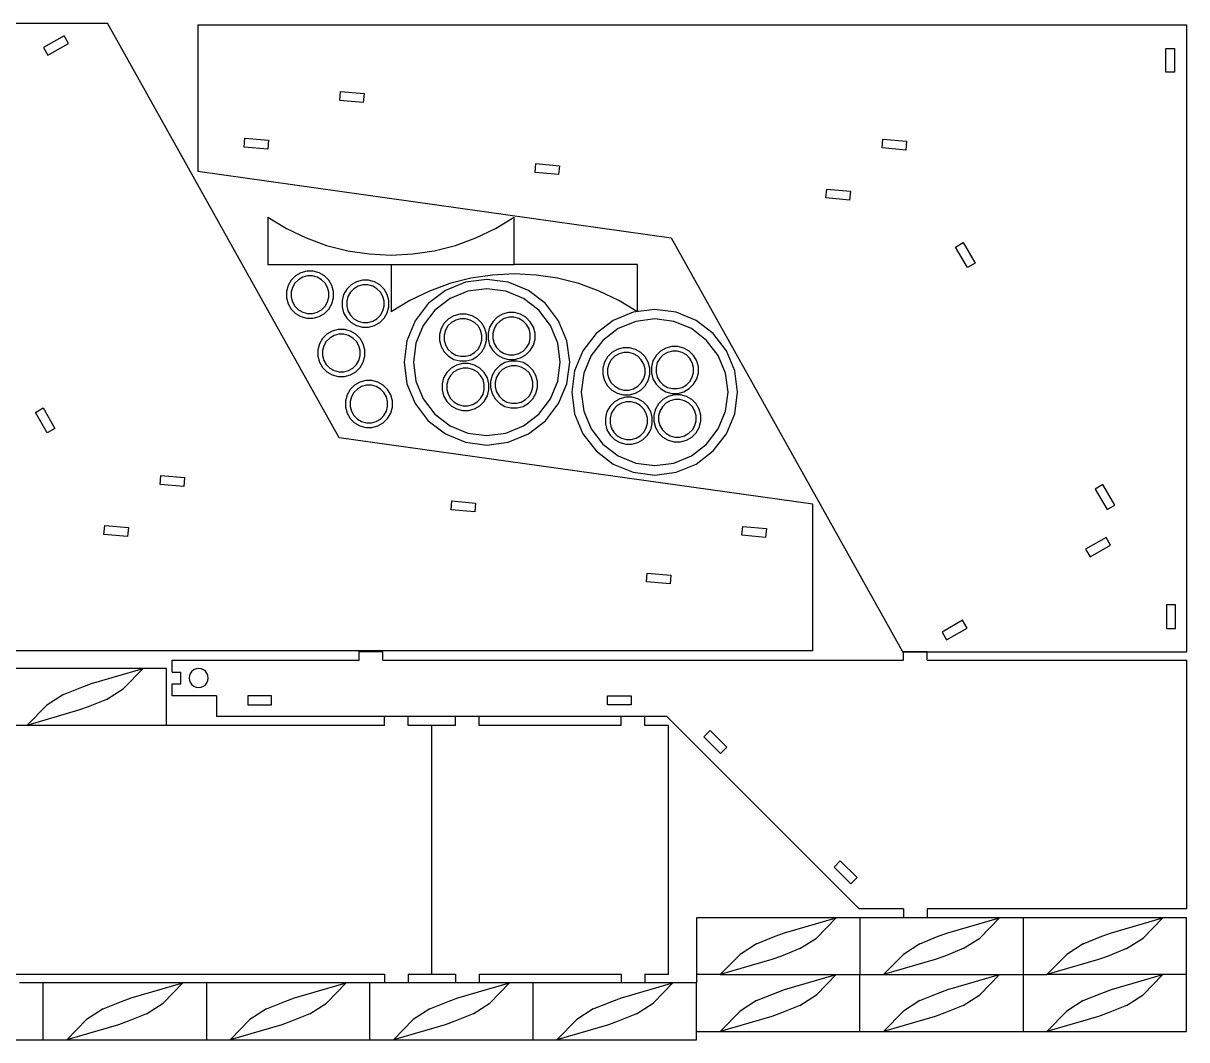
# Model space of a CAD drawing. Header units: inches. Extents: x 3.1 to 42.1, y 1.7 to 23.2.
# Drawn here: x 17.57 to 42.14, y 1.7 to 23.16 of the extents above; entities that cross this region are included whole.
import ezdxf

# ---------------------------------------------------------------- set-up
doc = ezdxf.new("R2010")
doc.units = ezdxf.units.IN
doc.header["$MEASUREMENT"] = 0
doc.layers.get('0').update_dxf_attribs({"color": 13, "true_color": 0xff5454})

msp = doc.modelspace()

# ---------------------------------------------------------------- linework, layer by layer
for p, q in [((13.367, 23.158, 0.012), (19.354, 23.158, 0.012)), ((24.248, 14.408, 0.012), (19.354, 23.158, 0.012)), ((21.258, 23.126), (42.138, 23.126)), ((21.258, 23.126), (21.258, 20.033)), ((42.138, 23.126), (42.138, 9.876)), ((18.435, 22.895, 0.012), (18.002, 22.645, 0.012)), ((18.529, 22.733, 0.012), (18.435, 22.895, 0.012)), ((18.002, 22.645, 0.012), (18.096, 22.483, 0.012)), ((18.096, 22.483, 0.012), (18.529, 22.733, 0.012)), ((41.7, 22.626), (41.888, 22.626)), ((41.7, 22.126), (41.7, 22.626)), ((41.888, 22.626), (41.888, 22.126)), ((41.888, 22.126), (41.7, 22.126)), ((24.256, 21.528), (24.272, 21.715)), ((24.272, 21.715), (24.771, 21.672)), ((24.771, 21.672), (24.754, 21.485)), ((24.754, 21.485), (24.256, 21.528)), ((22.239, 20.545), (22.255, 20.732)), ((22.255, 20.732), (22.753, 20.688)), ((22.753, 20.688), (22.737, 20.501)), ((35.712, 20.526), (35.729, 20.713)), ((35.729, 20.713), (36.227, 20.67)), ((36.227, 20.67), (36.21, 20.482)), ((22.737, 20.501), (22.239, 20.545)), ((36.21, 20.482), (35.712, 20.526)), ((28.382, 20.007), (28.399, 20.195)), ((28.399, 20.195), (28.897, 20.151)), ((28.897, 20.151), (28.88, 19.964)), ((21.258, 20.033), (31.258, 18.626)), ((28.88, 19.964), (28.382, 20.007)), ((34.525, 19.47), (34.542, 19.657)), ((34.542, 19.657), (35.04, 19.613)), ((35.023, 19.426), (34.525, 19.47)), ((35.04, 19.613), (35.023, 19.426)), ((22.74, 19.064, 0.012), (22.74, 18.064, 0.012)), ((22.74, 19.064, 0.012), (23.132, 18.825, 0.012)), ((27.547, 18.825, 0.012), (27.94, 19.064, 0.012)), ((27.94, 18.064, 0.012), (27.94, 19.064, 0.012)), ((23.132, 18.825, 0.012), (23.547, 18.626, 0.012)), ((27.132, 18.626, 0.012), (27.547, 18.825, 0.012)), ((23.547, 18.626, 0.012), (23.979, 18.469, 0.012)), ((23.979, 18.469, 0.012), (24.425, 18.356, 0.012)), ((26.254, 18.356, 0.012), (26.7, 18.469, 0.012)), ((26.7, 18.469, 0.012), (27.132, 18.626, 0.012)), ((31.258, 18.626), (36.151, 9.876)), ((37.261, 18.432), (37.424, 18.526)), ((37.511, 17.999), (37.261, 18.432)), ((37.424, 18.526), (37.674, 18.093)), ((24.425, 18.356, 0.012), (24.88, 18.287, 0.012)), ((24.88, 18.287, 0.012), (25.34, 18.264, 0.012)), ((25.34, 18.264, 0.012), (25.799, 18.287, 0.012)), ((25.799, 18.287, 0.012), (26.254, 18.356, 0.012)), ((22.74, 18.064, 0.012), (25.343, 18.064, 0.012)), ((25.343, 18.064, 0.012), (27.94, 18.064, 0.012)), ((25.343, 18.064, 0.012), (25.343, 17.064, 0.012)), ((30.543, 18.064, 0.012), (27.94, 18.064, 0.012)), ((30.543, 17.064, 0.012), (30.543, 18.064, 0.012)), ((37.674, 18.093), (37.511, 17.999)), ((23.233, 17.731), (23.168, 17.618)), ((23.325, 17.823), (23.233, 17.731)), ((23.386, 17.744), (23.312, 17.67)), ((23.438, 17.889), (23.325, 17.823)), ((23.477, 17.796), (23.386, 17.744)), ((23.564, 17.922), (23.438, 17.889)), ((23.577, 17.823), (23.477, 17.796)), ((23.695, 17.922), (23.564, 17.922)), ((23.682, 17.823), (23.577, 17.823)), ((23.783, 17.796), (23.682, 17.823)), ((23.821, 17.889), (23.695, 17.922)), ((23.873, 17.744), (23.783, 17.796)), ((23.934, 17.823), (23.821, 17.889)), ((23.947, 17.67), (23.873, 17.744)), ((24.026, 17.731), (23.934, 17.823)), ((24.092, 17.618), (24.026, 17.731)), ((24.609, 17.699), (24.496, 17.634)), ((24.735, 17.733), (24.609, 17.699)), ((24.866, 17.733), (24.735, 17.733)), ((24.992, 17.699), (24.866, 17.733)), ((25.105, 17.634), (24.992, 17.699)), ((26.912, 17.692), (26.49, 17.517)), ((27.029, 17.773, 0.012), (26.583, 17.66, 0.012)), ((27.365, 17.751), (26.912, 17.692)), ((27.483, 17.841, 0.012), (27.029, 17.773, 0.012)), ((27.817, 17.692), (27.365, 17.751)), ((27.943, 17.864, 0.012), (27.483, 17.841, 0.012)), ((28.24, 17.517), (27.817, 17.692)), ((28.402, 17.841, 0.012), (27.943, 17.864, 0.012)), ((28.857, 17.773, 0.012), (28.402, 17.841, 0.012)), ((29.303, 17.66, 0.012), (28.857, 17.773, 0.012)), ((23.168, 17.618), (23.134, 17.492)), ((23.134, 17.492), (23.134, 17.361)), ((23.26, 17.58), (23.233, 17.479)), ((23.233, 17.479), (23.233, 17.374)), ((23.312, 17.67), (23.26, 17.58)), ((23.999, 17.58), (23.947, 17.67)), ((24.026, 17.479), (23.999, 17.58)), ((24.026, 17.374), (24.026, 17.479)), ((24.125, 17.492), (24.092, 17.618)), ((24.125, 17.361), (24.125, 17.492)), ((24.404, 17.541), (24.339, 17.428)), ((24.496, 17.634), (24.404, 17.541)), ((24.483, 17.48), (24.431, 17.39)), ((24.557, 17.554), (24.483, 17.48)), ((24.647, 17.607), (24.557, 17.554)), ((24.748, 17.634), (24.647, 17.607)), ((24.853, 17.634), (24.748, 17.634)), ((24.954, 17.607), (24.853, 17.634)), ((25.044, 17.554), (24.954, 17.607)), ((25.118, 17.48), (25.044, 17.554)), ((25.197, 17.541), (25.105, 17.634)), ((25.17, 17.39), (25.118, 17.48)), ((25.262, 17.428), (25.197, 17.541)), ((26.15, 17.503, 0.012), (25.736, 17.304, 0.012)), ((26.49, 17.517), (26.127, 17.239)), ((26.583, 17.66, 0.012), (26.15, 17.503, 0.012)), ((26.963, 17.498), (26.59, 17.344)), ((27.365, 17.551), (26.963, 17.498)), ((27.766, 17.498), (27.365, 17.551)), ((28.14, 17.344), (27.766, 17.498)), ((28.602, 17.239), (28.24, 17.517)), ((29.735, 17.503, 0.012), (29.303, 17.66, 0.012)), ((30.15, 17.304, 0.012), (29.735, 17.503, 0.012)), ((23.134, 17.361), (23.168, 17.235)), ((23.168, 17.235), (23.233, 17.122)), ((23.233, 17.374), (23.26, 17.274)), ((23.26, 17.274), (23.312, 17.183)), ((23.947, 17.183), (23.999, 17.274)), ((23.999, 17.274), (24.026, 17.374)), ((24.026, 17.122), (24.092, 17.235)), ((24.092, 17.235), (24.125, 17.361)), ((24.339, 17.428), (24.305, 17.302)), ((24.305, 17.302), (24.305, 17.172)), ((24.431, 17.39), (24.404, 17.289)), ((24.404, 17.289), (24.404, 17.185)), ((25.197, 17.289), (25.17, 17.39)), ((25.197, 17.185), (25.197, 17.289)), ((25.296, 17.302), (25.262, 17.428)), ((25.296, 17.172), (25.296, 17.302)), ((25.736, 17.304, 0.012), (25.343, 17.064, 0.012)), ((26.127, 17.239), (25.849, 16.876)), ((26.59, 17.344), (26.268, 17.097)), ((28.461, 17.097), (28.14, 17.344)), ((28.88, 16.876), (28.602, 17.239)), ((30.543, 17.064, 0.012), (30.15, 17.304, 0.012)), ((23.233, 17.122), (23.325, 17.03)), ((23.312, 17.183), (23.386, 17.109)), ((23.325, 17.03), (23.438, 16.965)), ((23.386, 17.109), (23.477, 17.057)), ((23.438, 16.965), (23.564, 16.931)), ((23.477, 17.057), (23.577, 17.03)), ((23.577, 17.03), (23.682, 17.03)), ((23.682, 17.03), (23.783, 17.057)), ((23.695, 16.931), (23.821, 16.965)), ((23.783, 17.057), (23.873, 17.109)), ((23.821, 16.965), (23.934, 17.03)), ((23.873, 17.109), (23.947, 17.183)), ((23.934, 17.03), (24.026, 17.122)), ((24.305, 17.172), (24.339, 17.046)), ((24.339, 17.046), (24.404, 16.933)), ((24.404, 17.185), (24.431, 17.084)), ((24.431, 17.084), (24.483, 16.993)), ((24.483, 16.993), (24.557, 16.92)), ((25.044, 16.92), (25.118, 16.993)), ((25.118, 16.993), (25.17, 17.084)), ((25.17, 17.084), (25.197, 17.185)), ((25.197, 16.933), (25.262, 17.046)), ((25.262, 17.046), (25.296, 17.172)), ((26.268, 17.097), (26.022, 16.776)), ((26.668, 16.984), (26.555, 16.919)), ((26.794, 17.018), (26.668, 16.984)), ((26.925, 17.018), (26.794, 17.018)), ((27.051, 16.984), (26.925, 17.018)), ((27.164, 16.919), (27.051, 16.984)), ((27.694, 17.014), (27.581, 16.949)), ((27.82, 17.048), (27.694, 17.014)), ((27.95, 17.048), (27.82, 17.048)), ((28.077, 17.014), (27.95, 17.048)), ((28.19, 16.949), (28.077, 17.014)), ((28.707, 16.776), (28.461, 17.097)), ((30.456, 17.058), (30.034, 16.883)), ((30.909, 17.117), (30.456, 17.058)), ((31.362, 17.058), (30.909, 17.117)), ((31.784, 16.883), (31.362, 17.058)), ((23.564, 16.931), (23.695, 16.931)), ((24.404, 16.933), (24.496, 16.84)), ((24.496, 16.84), (24.609, 16.775)), ((24.557, 16.92), (24.647, 16.867)), ((24.609, 16.775), (24.735, 16.741)), ((24.647, 16.867), (24.748, 16.84)), ((24.735, 16.741), (24.866, 16.741)), ((24.748, 16.84), (24.853, 16.84)), ((24.853, 16.84), (24.954, 16.867)), ((24.866, 16.741), (24.992, 16.775)), ((24.954, 16.867), (25.044, 16.92)), ((24.992, 16.775), (25.105, 16.84)), ((25.105, 16.84), (25.197, 16.933)), ((25.849, 16.876), (25.674, 16.454)), ((26.022, 16.776), (25.867, 16.402)), ((26.398, 16.714), (26.364, 16.588)), ((26.463, 16.827), (26.398, 16.714)), ((26.555, 16.919), (26.463, 16.827)), ((26.542, 16.766), (26.49, 16.675)), ((26.616, 16.84), (26.542, 16.766)), ((26.707, 16.892), (26.616, 16.84)), ((26.807, 16.919), (26.707, 16.892)), ((26.912, 16.919), (26.807, 16.919)), ((27.013, 16.892), (26.912, 16.919)), ((27.103, 16.84), (27.013, 16.892)), ((27.177, 16.766), (27.103, 16.84)), ((27.256, 16.827), (27.164, 16.919)), ((27.229, 16.675), (27.177, 16.766)), ((27.322, 16.714), (27.256, 16.827)), ((27.355, 16.588), (27.322, 16.714)), ((27.423, 16.744), (27.389, 16.618)), ((27.489, 16.857), (27.423, 16.744)), ((27.581, 16.949), (27.489, 16.857)), ((27.568, 16.796), (27.516, 16.706)), ((27.642, 16.87), (27.568, 16.796)), ((27.732, 16.922), (27.642, 16.87)), ((27.833, 16.949), (27.732, 16.922)), ((27.937, 16.949), (27.833, 16.949)), ((28.038, 16.922), (27.937, 16.949)), ((28.129, 16.87), (28.038, 16.922)), ((28.203, 16.796), (28.129, 16.87)), ((28.282, 16.857), (28.19, 16.949)), ((28.255, 16.706), (28.203, 16.796)), ((28.347, 16.744), (28.282, 16.857)), ((28.381, 16.618), (28.347, 16.744)), ((28.862, 16.402), (28.707, 16.776)), ((29.055, 16.454), (28.88, 16.876)), ((30.034, 16.883), (29.671, 16.605)), ((30.134, 16.71), (29.813, 16.463)), ((30.507, 16.864), (30.134, 16.71)), ((30.909, 16.917), (30.507, 16.864)), ((31.31, 16.864), (30.909, 16.917)), ((31.684, 16.71), (31.31, 16.864)), ((32.005, 16.463), (31.684, 16.71)), ((32.146, 16.605), (31.784, 16.883)), ((23.894, 16.499), (23.829, 16.386)), ((23.986, 16.591), (23.894, 16.499)), ((24.047, 16.512), (23.973, 16.438)), ((24.099, 16.656), (23.986, 16.591)), ((24.138, 16.564), (24.047, 16.512)), ((24.226, 16.69), (24.099, 16.656)), ((24.239, 16.591), (24.138, 16.564)), ((24.356, 16.69), (24.226, 16.69)), ((24.343, 16.591), (24.239, 16.591)), ((24.444, 16.564), (24.343, 16.591)), ((24.482, 16.656), (24.356, 16.69)), ((24.534, 16.512), (24.444, 16.564)), ((24.595, 16.591), (24.482, 16.656)), ((24.608, 16.438), (24.534, 16.512)), ((24.687, 16.499), (24.595, 16.591)), ((24.753, 16.386), (24.687, 16.499)), ((26.364, 16.588), (26.364, 16.457)), ((26.49, 16.675), (26.463, 16.574)), ((26.463, 16.574), (26.463, 16.47)), ((26.463, 16.47), (26.49, 16.369)), ((27.256, 16.574), (27.229, 16.675)), ((27.229, 16.369), (27.256, 16.47)), ((27.256, 16.47), (27.256, 16.574)), ((27.355, 16.457), (27.355, 16.588)), ((27.389, 16.618), (27.389, 16.487)), ((27.389, 16.487), (27.423, 16.361)), ((27.516, 16.706), (27.489, 16.605)), ((27.489, 16.605), (27.489, 16.5)), ((27.489, 16.5), (27.516, 16.399)), ((28.282, 16.605), (28.255, 16.706)), ((28.255, 16.399), (28.282, 16.5)), ((28.282, 16.5), (28.282, 16.605)), ((28.347, 16.361), (28.381, 16.487)), ((28.381, 16.487), (28.381, 16.618)), ((29.671, 16.605), (29.393, 16.242)), ((29.813, 16.463), (29.566, 16.142)), ((32.251, 16.142), (32.005, 16.463)), ((32.424, 16.242), (32.146, 16.605)), ((23.829, 16.386), (23.795, 16.26)), ((23.795, 16.26), (23.795, 16.129)), ((23.921, 16.347), (23.894, 16.247)), ((23.894, 16.247), (23.894, 16.142)), ((23.973, 16.438), (23.921, 16.347)), ((24.66, 16.347), (24.608, 16.438)), ((24.687, 16.247), (24.66, 16.347)), ((24.687, 16.142), (24.687, 16.247)), ((24.787, 16.26), (24.753, 16.386)), ((24.787, 16.129), (24.787, 16.26)), ((25.674, 16.454), (25.615, 16.001)), ((25.867, 16.402), (25.815, 16.001)), ((26.364, 16.457), (26.398, 16.331)), ((26.398, 16.331), (26.463, 16.218)), ((26.463, 16.218), (26.555, 16.126)), ((26.49, 16.369), (26.542, 16.279)), ((26.542, 16.279), (26.616, 16.205)), ((27.103, 16.205), (27.177, 16.279)), ((27.164, 16.126), (27.256, 16.218)), ((27.177, 16.279), (27.229, 16.369)), ((27.256, 16.218), (27.322, 16.331)), ((27.322, 16.331), (27.355, 16.457)), ((27.423, 16.361), (27.489, 16.248)), ((27.489, 16.248), (27.581, 16.156)), ((27.516, 16.399), (27.568, 16.309)), ((27.568, 16.309), (27.642, 16.235)), ((27.642, 16.235), (27.732, 16.183)), ((28.038, 16.183), (28.129, 16.235)), ((28.129, 16.235), (28.203, 16.309)), ((28.19, 16.156), (28.282, 16.248)), ((28.203, 16.309), (28.255, 16.399)), ((28.282, 16.248), (28.347, 16.361)), ((28.915, 16.001), (28.862, 16.402)), ((29.115, 16.001), (29.055, 16.454)), ((29.393, 16.242), (29.218, 15.82)), ((30.117, 16.271), (30.004, 16.206)), ((30.243, 16.305), (30.117, 16.271)), ((30.374, 16.305), (30.243, 16.305)), ((30.5, 16.271), (30.374, 16.305)), ((30.613, 16.206), (30.5, 16.271)), ((31.029, 16.236), (30.937, 16.144)), ((31.143, 16.301), (31.029, 16.236)), ((31.269, 16.335), (31.143, 16.301)), ((31.282, 16.236), (31.181, 16.209)), ((31.399, 16.335), (31.269, 16.335)), ((31.386, 16.236), (31.282, 16.236)), ((31.487, 16.209), (31.386, 16.236)), ((31.525, 16.301), (31.399, 16.335)), ((31.638, 16.236), (31.525, 16.301)), ((31.731, 16.144), (31.638, 16.236)), ((32.599, 15.82), (32.424, 16.242)), ((23.795, 16.129), (23.829, 16.003)), ((23.829, 16.003), (23.894, 15.89)), ((23.894, 16.142), (23.921, 16.041)), ((23.921, 16.041), (23.973, 15.951)), ((24.608, 15.951), (24.66, 16.041)), ((24.66, 16.041), (24.687, 16.142)), ((24.687, 15.89), (24.753, 16.003)), ((24.753, 16.003), (24.787, 16.129)), ((25.615, 16.001), (25.674, 15.548)), ((25.815, 16.001), (25.867, 15.6)), ((26.555, 16.126), (26.668, 16.06)), ((26.616, 16.205), (26.707, 16.153)), ((26.668, 16.06), (26.794, 16.027)), ((26.707, 16.153), (26.807, 16.126)), ((26.848, 15.976), (26.722, 15.942)), ((26.794, 16.027), (26.925, 16.027)), ((26.807, 16.126), (26.912, 16.126)), ((26.978, 15.976), (26.848, 15.976)), ((26.912, 16.126), (27.013, 16.153)), ((26.925, 16.027), (27.051, 16.06)), ((27.105, 15.942), (26.978, 15.976)), ((27.013, 16.153), (27.103, 16.205)), ((27.051, 16.06), (27.164, 16.126)), ((27.581, 16.156), (27.694, 16.091)), ((27.747, 15.993), (27.634, 15.927)), ((27.694, 16.091), (27.82, 16.057)), ((27.732, 16.183), (27.833, 16.156)), ((27.873, 16.026), (27.747, 15.993)), ((27.82, 16.057), (27.95, 16.057)), ((27.833, 16.156), (27.937, 16.156)), ((28.004, 16.026), (27.873, 16.026)), ((27.937, 16.156), (28.038, 16.183)), ((27.95, 16.057), (28.077, 16.091)), ((28.13, 15.993), (28.004, 16.026)), ((28.077, 16.091), (28.19, 16.156)), ((28.243, 15.927), (28.13, 15.993)), ((28.862, 15.6), (28.915, 16.001)), ((29.055, 15.548), (29.115, 16.001)), ((29.566, 16.142), (29.411, 15.768)), ((29.846, 16.001), (29.813, 15.875)), ((29.912, 16.114), (29.846, 16.001)), ((30.004, 16.206), (29.912, 16.114)), ((29.991, 16.053), (29.939, 15.962)), ((30.065, 16.127), (29.991, 16.053)), ((30.155, 16.179), (30.065, 16.127)), ((30.256, 16.206), (30.155, 16.179)), ((30.361, 16.206), (30.256, 16.206)), ((30.461, 16.179), (30.361, 16.206)), ((30.552, 16.127), (30.461, 16.179)), ((30.626, 16.053), (30.552, 16.127)), ((30.705, 16.114), (30.613, 16.206)), ((30.678, 15.962), (30.626, 16.053)), ((30.77, 16.001), (30.705, 16.114)), ((30.804, 15.875), (30.77, 16.001)), ((30.872, 16.031), (30.838, 15.905)), ((30.937, 16.144), (30.872, 16.031)), ((30.964, 15.993), (30.937, 15.892)), ((31.017, 16.083), (30.964, 15.993)), ((31.09, 16.157), (31.017, 16.083)), ((31.181, 16.209), (31.09, 16.157)), ((31.577, 16.157), (31.487, 16.209)), ((31.651, 16.083), (31.577, 16.157)), ((31.703, 15.993), (31.651, 16.083)), ((31.73, 15.892), (31.703, 15.993)), ((31.796, 16.031), (31.731, 16.144)), ((31.83, 15.905), (31.796, 16.031)), ((32.406, 15.768), (32.251, 16.142)), ((23.894, 15.89), (23.986, 15.798)), ((23.973, 15.951), (24.047, 15.877)), ((23.986, 15.798), (24.099, 15.732)), ((24.047, 15.877), (24.138, 15.825)), ((24.099, 15.732), (24.226, 15.699)), ((24.138, 15.825), (24.239, 15.798)), ((24.239, 15.798), (24.343, 15.798)), ((24.343, 15.798), (24.444, 15.825)), ((24.356, 15.699), (24.482, 15.732)), ((24.444, 15.825), (24.534, 15.877)), ((24.482, 15.732), (24.595, 15.798)), ((24.534, 15.877), (24.608, 15.951)), ((24.595, 15.798), (24.687, 15.89)), ((26.517, 15.784), (26.451, 15.671)), ((26.609, 15.877), (26.517, 15.784)), ((26.67, 15.797), (26.596, 15.723)), ((26.722, 15.942), (26.609, 15.877)), ((26.76, 15.849), (26.67, 15.797)), ((26.861, 15.876), (26.76, 15.849)), ((26.965, 15.876), (26.861, 15.876)), ((27.066, 15.849), (26.965, 15.876)), ((27.157, 15.797), (27.066, 15.849)), ((27.218, 15.877), (27.105, 15.942)), ((27.231, 15.723), (27.157, 15.797)), ((27.31, 15.784), (27.218, 15.877)), ((27.375, 15.671), (27.31, 15.784)), ((27.542, 15.835), (27.476, 15.722)), ((27.634, 15.927), (27.542, 15.835)), ((27.621, 15.774), (27.569, 15.684)), ((27.695, 15.848), (27.621, 15.774)), ((27.785, 15.9), (27.695, 15.848)), ((27.886, 15.927), (27.785, 15.9)), ((27.991, 15.927), (27.886, 15.927)), ((28.091, 15.9), (27.991, 15.927)), ((28.182, 15.848), (28.091, 15.9)), ((28.256, 15.774), (28.182, 15.848)), ((28.335, 15.835), (28.243, 15.927)), ((28.308, 15.684), (28.256, 15.774)), ((28.4, 15.722), (28.335, 15.835)), ((29.218, 15.82), (29.159, 15.367)), ((29.411, 15.768), (29.359, 15.367)), ((29.813, 15.875), (29.813, 15.744)), ((29.813, 15.744), (29.846, 15.618)), ((29.939, 15.962), (29.912, 15.862)), ((29.912, 15.862), (29.912, 15.757)), ((29.912, 15.757), (29.939, 15.656)), ((30.705, 15.862), (30.678, 15.962)), ((30.678, 15.656), (30.705, 15.757)), ((30.705, 15.757), (30.705, 15.862)), ((30.77, 15.618), (30.804, 15.744)), ((30.804, 15.744), (30.804, 15.875)), ((30.838, 15.905), (30.838, 15.774)), ((30.838, 15.774), (30.872, 15.648)), ((30.937, 15.892), (30.937, 15.787)), ((30.937, 15.787), (30.964, 15.686)), ((31.703, 15.686), (31.73, 15.787)), ((31.73, 15.787), (31.73, 15.892)), ((31.796, 15.648), (31.83, 15.774)), ((31.83, 15.774), (31.83, 15.905)), ((32.459, 15.367), (32.406, 15.768)), ((32.659, 15.367), (32.599, 15.82)), ((24.226, 15.699), (24.356, 15.699)), ((24.568, 15.515), (24.476, 15.422)), ((24.681, 15.58), (24.568, 15.515)), ((24.72, 15.487), (24.629, 15.435)), ((24.807, 15.614), (24.681, 15.58)), ((24.821, 15.514), (24.72, 15.487)), ((24.938, 15.614), (24.807, 15.614)), ((24.925, 15.514), (24.821, 15.514)), ((25.026, 15.487), (24.925, 15.514)), ((25.064, 15.58), (24.938, 15.614)), ((25.116, 15.435), (25.026, 15.487)), ((25.177, 15.515), (25.064, 15.58)), ((25.269, 15.422), (25.177, 15.515)), ((25.674, 15.548), (25.849, 15.126)), ((25.867, 15.6), (26.022, 15.226)), ((26.451, 15.671), (26.417, 15.545)), ((26.417, 15.545), (26.417, 15.415)), ((26.544, 15.633), (26.517, 15.532)), ((26.517, 15.532), (26.517, 15.428)), ((26.596, 15.723), (26.544, 15.633)), ((27.283, 15.633), (27.231, 15.723)), ((27.31, 15.532), (27.283, 15.633)), ((27.31, 15.428), (27.31, 15.532)), ((27.409, 15.545), (27.375, 15.671)), ((27.409, 15.415), (27.409, 15.545)), ((27.476, 15.722), (27.443, 15.596)), ((27.443, 15.596), (27.443, 15.465)), ((27.569, 15.684), (27.542, 15.583)), ((27.542, 15.583), (27.542, 15.478)), ((28.335, 15.583), (28.308, 15.684)), ((28.335, 15.478), (28.335, 15.583)), ((28.434, 15.596), (28.4, 15.722)), ((28.434, 15.465), (28.434, 15.596)), ((28.707, 15.226), (28.862, 15.6)), ((28.88, 15.126), (29.055, 15.548)), ((29.846, 15.618), (29.912, 15.505)), ((29.912, 15.505), (30.004, 15.413)), ((29.939, 15.656), (29.991, 15.566)), ((29.991, 15.566), (30.065, 15.492)), ((30.065, 15.492), (30.155, 15.44)), ((30.461, 15.44), (30.552, 15.492)), ((30.552, 15.492), (30.626, 15.566)), ((30.613, 15.413), (30.705, 15.505)), ((30.626, 15.566), (30.678, 15.656)), ((30.705, 15.505), (30.77, 15.618)), ((30.872, 15.648), (30.937, 15.535)), ((30.937, 15.535), (31.029, 15.443)), ((30.964, 15.686), (31.017, 15.596)), ((31.017, 15.596), (31.09, 15.522)), ((31.09, 15.522), (31.181, 15.47)), ((31.487, 15.47), (31.577, 15.522)), ((31.577, 15.522), (31.651, 15.596)), ((31.638, 15.443), (31.731, 15.535)), ((31.651, 15.596), (31.703, 15.686)), ((31.731, 15.535), (31.796, 15.648)), ((24.411, 15.309), (24.377, 15.183)), ((24.476, 15.422), (24.411, 15.309)), ((24.503, 15.271), (24.476, 15.17)), ((24.555, 15.361), (24.503, 15.271)), ((24.629, 15.435), (24.555, 15.361)), ((25.19, 15.361), (25.116, 15.435)), ((25.242, 15.271), (25.19, 15.361)), ((25.269, 15.17), (25.242, 15.271)), ((25.335, 15.309), (25.269, 15.422)), ((25.368, 15.183), (25.335, 15.309)), ((26.417, 15.415), (26.451, 15.288)), ((26.451, 15.288), (26.517, 15.175)), ((26.517, 15.428), (26.544, 15.327)), ((26.544, 15.327), (26.596, 15.236)), ((26.596, 15.236), (26.67, 15.162)), ((27.157, 15.162), (27.231, 15.236)), ((27.231, 15.236), (27.283, 15.327)), ((27.283, 15.327), (27.31, 15.428)), ((27.31, 15.175), (27.375, 15.288)), ((27.375, 15.288), (27.409, 15.415)), ((27.443, 15.465), (27.476, 15.339)), ((27.476, 15.339), (27.542, 15.226)), ((27.542, 15.478), (27.569, 15.378)), ((27.569, 15.378), (27.621, 15.287)), ((27.621, 15.287), (27.695, 15.213)), ((28.182, 15.213), (28.256, 15.287)), ((28.256, 15.287), (28.308, 15.378)), ((28.308, 15.378), (28.335, 15.478)), ((28.335, 15.226), (28.4, 15.339)), ((28.4, 15.339), (28.434, 15.465)), ((29.159, 15.367), (29.218, 14.914)), ((29.359, 15.367), (29.411, 14.966)), ((30.004, 15.413), (30.117, 15.347)), ((30.117, 15.347), (30.243, 15.314)), ((30.155, 15.44), (30.256, 15.413)), ((30.297, 15.263), (30.171, 15.229)), ((30.243, 15.314), (30.374, 15.314)), ((30.256, 15.413), (30.361, 15.413)), ((30.427, 15.263), (30.297, 15.263)), ((30.361, 15.413), (30.461, 15.44)), ((30.374, 15.314), (30.5, 15.347)), ((30.553, 15.229), (30.427, 15.263)), ((30.5, 15.347), (30.613, 15.413)), ((31.029, 15.443), (31.143, 15.378)), ((31.196, 15.28), (31.083, 15.214)), ((31.143, 15.378), (31.269, 15.344)), ((31.181, 15.47), (31.282, 15.443)), ((31.322, 15.313), (31.196, 15.28)), ((31.269, 15.344), (31.399, 15.344)), ((31.282, 15.443), (31.386, 15.443)), ((31.452, 15.313), (31.322, 15.313)), ((31.386, 15.443), (31.487, 15.47)), ((31.399, 15.344), (31.525, 15.378)), ((31.578, 15.28), (31.452, 15.313)), ((31.525, 15.378), (31.638, 15.443)), ((31.691, 15.214), (31.578, 15.28)), ((32.406, 14.966), (32.459, 15.367)), ((32.599, 14.914), (32.659, 15.367)), ((17.831, 14.942, 0.012), (17.994, 15.036, 0.012)), ((17.994, 15.036, 0.012), (18.244, 14.603, 0.012)), ((24.377, 15.183), (24.377, 15.053)), ((24.377, 15.053), (24.411, 14.926)), ((24.476, 15.17), (24.476, 15.066)), ((24.476, 15.066), (24.503, 14.965)), ((25.242, 14.965), (25.269, 15.066)), ((25.269, 15.066), (25.269, 15.17)), ((25.335, 14.926), (25.368, 15.053)), ((25.368, 15.053), (25.368, 15.183)), ((25.849, 15.126), (26.127, 14.764)), ((26.022, 15.226), (26.268, 14.905)), ((26.517, 15.175), (26.609, 15.083)), ((26.609, 15.083), (26.722, 15.018)), ((26.67, 15.162), (26.76, 15.11)), ((26.722, 15.018), (26.848, 14.984)), ((26.76, 15.11), (26.861, 15.083)), ((26.861, 15.083), (26.965, 15.083)), ((26.965, 15.083), (27.066, 15.11)), ((26.978, 14.984), (27.105, 15.018)), ((27.066, 15.11), (27.157, 15.162)), ((27.105, 15.018), (27.218, 15.083)), ((27.218, 15.083), (27.31, 15.175)), ((27.542, 15.226), (27.634, 15.134)), ((27.634, 15.134), (27.747, 15.069)), ((27.695, 15.213), (27.785, 15.161)), ((27.747, 15.069), (27.873, 15.035)), ((27.785, 15.161), (27.886, 15.134)), ((27.873, 15.035), (28.004, 15.035)), ((27.886, 15.134), (27.991, 15.134)), ((27.991, 15.134), (28.091, 15.161)), ((28.004, 15.035), (28.13, 15.069)), ((28.091, 15.161), (28.182, 15.213)), ((28.13, 15.069), (28.243, 15.134)), ((28.243, 15.134), (28.335, 15.226)), ((28.461, 14.905), (28.707, 15.226)), ((28.602, 14.764), (28.88, 15.126)), ((29.965, 15.071), (29.9, 14.958)), ((30.057, 15.164), (29.965, 15.071)), ((30.045, 15.01), (29.992, 14.92)), ((30.118, 15.084), (30.045, 15.01)), ((30.171, 15.229), (30.057, 15.164)), ((30.209, 15.136), (30.118, 15.084)), ((30.31, 15.163), (30.209, 15.136)), ((30.414, 15.163), (30.31, 15.163)), ((30.515, 15.136), (30.414, 15.163)), ((30.605, 15.084), (30.515, 15.136)), ((30.666, 15.164), (30.553, 15.229)), ((30.679, 15.01), (30.605, 15.084)), ((30.759, 15.071), (30.666, 15.164)), ((30.731, 14.92), (30.679, 15.01)), ((30.824, 14.958), (30.759, 15.071)), ((30.925, 15.009), (30.891, 14.883)), ((30.99, 15.122), (30.925, 15.009)), ((31.083, 15.214), (30.99, 15.122)), ((31.07, 15.061), (31.017, 14.971)), ((31.143, 15.135), (31.07, 15.061)), ((31.234, 15.187), (31.143, 15.135)), ((31.335, 15.214), (31.234, 15.187)), ((31.439, 15.214), (31.335, 15.214)), ((31.54, 15.187), (31.439, 15.214)), ((31.631, 15.135), (31.54, 15.187)), ((31.704, 15.061), (31.631, 15.135)), ((31.784, 15.122), (31.691, 15.214)), ((31.757, 14.971), (31.704, 15.061)), ((31.849, 15.009), (31.784, 15.122)), ((31.883, 14.883), (31.849, 15.009)), ((18.081, 14.509, 0.012), (17.831, 14.942, 0.012)), ((24.411, 14.926), (24.476, 14.813)), ((24.476, 14.813), (24.568, 14.721)), ((24.503, 14.965), (24.555, 14.874)), ((24.555, 14.874), (24.629, 14.8)), ((24.629, 14.8), (24.72, 14.748)), ((24.72, 14.748), (24.821, 14.721)), ((24.925, 14.721), (25.026, 14.748)), ((25.026, 14.748), (25.116, 14.8)), ((25.116, 14.8), (25.19, 14.874)), ((25.177, 14.721), (25.269, 14.813)), ((25.19, 14.874), (25.242, 14.965)), ((25.269, 14.813), (25.335, 14.926)), ((26.127, 14.764), (26.49, 14.486)), ((26.268, 14.905), (26.59, 14.659)), ((26.848, 14.984), (26.978, 14.984)), ((28.14, 14.659), (28.461, 14.905)), ((28.24, 14.486), (28.602, 14.764)), ((29.218, 14.914), (29.393, 14.492)), ((29.411, 14.966), (29.566, 14.592)), ((29.9, 14.958), (29.866, 14.832)), ((29.866, 14.832), (29.866, 14.702)), ((29.992, 14.92), (29.965, 14.819)), ((29.965, 14.819), (29.965, 14.715)), ((30.758, 14.819), (30.731, 14.92)), ((30.758, 14.715), (30.758, 14.819)), ((30.858, 14.832), (30.824, 14.958)), ((30.858, 14.702), (30.858, 14.832)), ((30.891, 14.883), (30.891, 14.753)), ((30.891, 14.753), (30.925, 14.626)), ((31.017, 14.971), (30.99, 14.87)), ((30.99, 14.87), (30.99, 14.766)), ((30.99, 14.766), (31.017, 14.665)), ((31.784, 14.87), (31.757, 14.971)), ((31.757, 14.665), (31.784, 14.766)), ((31.784, 14.766), (31.784, 14.87)), ((31.849, 14.626), (31.883, 14.753)), ((31.883, 14.753), (31.883, 14.883)), ((32.251, 14.592), (32.406, 14.966)), ((32.424, 14.492), (32.599, 14.914)), ((18.244, 14.603, 0.012), (18.081, 14.509, 0.012)), ((24.568, 14.721), (24.681, 14.656)), ((24.681, 14.656), (24.807, 14.622)), ((24.807, 14.622), (24.938, 14.622)), ((24.821, 14.721), (24.925, 14.721)), ((24.938, 14.622), (25.064, 14.656)), ((25.064, 14.656), (25.177, 14.721)), ((26.59, 14.659), (26.963, 14.504)), ((26.963, 14.504), (27.365, 14.451)), ((27.365, 14.451), (27.766, 14.504)), ((27.766, 14.504), (28.14, 14.659)), ((29.566, 14.592), (29.813, 14.271)), ((29.866, 14.702), (29.9, 14.576)), ((29.9, 14.576), (29.965, 14.463)), ((29.965, 14.715), (29.992, 14.614)), ((29.992, 14.614), (30.045, 14.523)), ((30.045, 14.523), (30.118, 14.45)), ((30.605, 14.45), (30.679, 14.523)), ((30.679, 14.523), (30.731, 14.614)), ((30.731, 14.614), (30.758, 14.715)), ((30.759, 14.463), (30.824, 14.576)), ((30.824, 14.576), (30.858, 14.702)), ((30.925, 14.626), (30.99, 14.513)), ((30.99, 14.513), (31.083, 14.421)), ((31.017, 14.665), (31.07, 14.574)), ((31.07, 14.574), (31.143, 14.5)), ((31.143, 14.5), (31.234, 14.448)), ((31.54, 14.448), (31.631, 14.5)), ((31.631, 14.5), (31.704, 14.574)), ((31.691, 14.421), (31.784, 14.513)), ((31.704, 14.574), (31.757, 14.665)), ((31.784, 14.513), (31.849, 14.626)), ((32.005, 14.271), (32.251, 14.592)), ((34.248, 13.002, 0.012), (24.248, 14.408, 0.012)), ((26.49, 14.486), (26.912, 14.311)), ((26.912, 14.311), (27.365, 14.251)), ((27.365, 14.251), (27.817, 14.311)), ((27.817, 14.311), (28.24, 14.486)), ((29.393, 14.492), (29.671, 14.13)), ((29.813, 14.271), (30.134, 14.025)), ((29.965, 14.463), (30.057, 14.37)), ((30.057, 14.37), (30.171, 14.305)), ((30.118, 14.45), (30.209, 14.397)), ((30.171, 14.305), (30.297, 14.271)), ((30.209, 14.397), (30.31, 14.37)), ((30.297, 14.271), (30.427, 14.271)), ((30.31, 14.37), (30.414, 14.37)), ((30.414, 14.37), (30.515, 14.397)), ((30.427, 14.271), (30.553, 14.305)), ((30.515, 14.397), (30.605, 14.45)), ((30.553, 14.305), (30.666, 14.37)), ((30.666, 14.37), (30.759, 14.463)), ((31.083, 14.421), (31.196, 14.356)), ((31.196, 14.356), (31.322, 14.322)), ((31.234, 14.448), (31.335, 14.421)), ((31.322, 14.322), (31.452, 14.322)), ((31.335, 14.421), (31.439, 14.421)), ((31.439, 14.421), (31.54, 14.448)), ((31.452, 14.322), (31.578, 14.356)), ((31.578, 14.356), (31.691, 14.421)), ((31.684, 14.025), (32.005, 14.271)), ((32.146, 14.13), (32.424, 14.492)), ((29.671, 14.13), (30.034, 13.852)), ((30.134, 14.025), (30.507, 13.87)), ((31.31, 13.87), (31.684, 14.025)), ((31.784, 13.852), (32.146, 14.13)), ((30.034, 13.852), (30.456, 13.677)), ((30.507, 13.87), (30.909, 13.817)), ((30.909, 13.817), (31.31, 13.87)), ((31.362, 13.677), (31.784, 13.852)), ((20.465, 13.421, 0.012), (20.482, 13.608, 0.012)), ((20.482, 13.608, 0.012), (20.98, 13.565, 0.012)), ((20.98, 13.565, 0.012), (20.964, 13.377, 0.012)), ((30.456, 13.677), (30.909, 13.617)), ((30.909, 13.617), (31.362, 13.677)), ((20.964, 13.377, 0.012), (20.465, 13.421, 0.012)), ((40.374, 13.416), (40.211, 13.322)), ((40.211, 13.322), (40.461, 12.889)), ((40.624, 12.983), (40.374, 13.416)), ((26.609, 12.884, 0.012), (26.625, 13.071, 0.012)), ((26.625, 13.071, 0.012), (27.123, 13.027, 0.012)), ((27.123, 13.027, 0.012), (27.107, 12.84, 0.012)), ((27.107, 12.84, 0.012), (26.609, 12.884, 0.012)), ((34.248, 9.908, 0.012), (34.248, 13.002, 0.012)), ((40.461, 12.889), (40.624, 12.983)), ((19.278, 12.365, 0.012), (19.295, 12.552, 0.012)), ((19.295, 12.552, 0.012), (19.793, 12.509, 0.012)), ((32.752, 12.346, 0.012), (32.768, 12.533, 0.012)), ((32.768, 12.533, 0.012), (33.266, 12.49, 0.012)), ((19.776, 12.321, 0.012), (19.278, 12.365, 0.012)), ((19.793, 12.509, 0.012), (19.776, 12.321, 0.012)), ((33.25, 12.303, 0.012), (32.752, 12.346, 0.012)), ((33.266, 12.49, 0.012), (33.25, 12.303, 0.012)), ((40.441, 12.302), (40.008, 12.052)), ((40.535, 12.139), (40.441, 12.302)), ((40.008, 12.052), (40.102, 11.889)), ((40.102, 11.889), (40.535, 12.139)), ((30.735, 11.363, 0.012), (30.751, 11.55, 0.012)), ((30.751, 11.55, 0.012), (31.249, 11.506, 0.012)), ((31.233, 11.319, 0.012), (30.735, 11.363, 0.012)), ((31.249, 11.506, 0.012), (31.233, 11.319, 0.012)), ((41.717, 10.876), (41.717, 10.376)), ((41.905, 10.876), (41.717, 10.876)), ((41.905, 10.376), (41.905, 10.876)), ((37.41, 10.552), (36.977, 10.302)), ((37.071, 10.139), (37.504, 10.389)), ((37.504, 10.389), (37.41, 10.552)), ((41.717, 10.376), (41.905, 10.376)), ((36.977, 10.302), (37.071, 10.139)), ((34.248, 9.908, 0.012), (13.367, 9.908, 0.012)), ((24.664, 9.708, 0.012), (24.664, 9.896, 0.012)), ((24.664, 9.896, 0.012), (25.164, 9.896, 0.012)), ((25.164, 9.708, 0.012), (25.164, 9.896, 0.012)), ((42.138, 9.876), (36.151, 9.876)), ((36.164, 9.708, 0.012), (36.164, 9.896, 0.012)), ((36.164, 9.896, 0.012), (36.664, 9.896, 0.012)), ((36.664, 9.708, 0.012), (36.664, 9.896, 0.012)), ((20.716, 9.458, 0.012), (20.716, 9.708, 0.012)), ((20.716, 9.708, 0.012), (24.664, 9.708, 0.012)), ((25.164, 9.708, 0.012), (36.164, 9.708, 0.012)), ((36.664, 9.708, 0.012), (42.144, 9.708, 0.012)), ((42.144, 4.458, 0.012), (42.144, 9.708, 0.012)), ((20.103, 9.533, 0.012), (17.153, 9.533, 0.012)), ((19.013, 9.215, 0.012), (20.103, 9.533, 0.012)), ((19.686, 9.105, 0.012), (20.103, 9.533, 0.012)), ((20.602, 9.533, 0.012), (20.103, 9.533, 0.012)), ((20.602, 8.333, 0.012), (20.602, 9.533, 0.012)), ((20.716, 9.458, 0.012), (20.904, 9.458, 0.012)), ((20.904, 9.208, 0.012), (20.904, 9.458, 0.012)), ((21.085, 9.385, 0.012), (21.079, 9.333, 0.012)), ((21.105, 9.433, 0.012), (21.085, 9.385, 0.012)), ((21.137, 9.475, 0.012), (21.105, 9.433, 0.012)), ((21.179, 9.506, 0.012), (21.137, 9.475, 0.012)), ((21.227, 9.526, 0.012), (21.179, 9.506, 0.012)), ((21.279, 9.533, 0.012), (21.227, 9.526, 0.012)), ((21.33, 9.526, 0.012), (21.279, 9.533, 0.012)), ((21.379, 9.506, 0.012), (21.33, 9.526, 0.012)), ((21.42, 9.475, 0.012), (21.379, 9.506, 0.012)), ((21.452, 9.433, 0.012), (21.42, 9.475, 0.012)), ((21.472, 9.385, 0.012), (21.452, 9.433, 0.012)), ((21.479, 9.333, 0.012), (21.472, 9.385, 0.012)), ((18.421, 8.984, 0.012), (18.809, 9.143, 0.012)), ((18.809, 9.143, 0.012), (19.013, 9.215, 0.012)), ((19.335, 8.882, 0.012), (19.686, 9.105, 0.012)), ((20.716, 8.958, 0.012), (20.716, 9.208, 0.012)), ((20.716, 9.208, 0.012), (20.904, 9.208, 0.012)), ((21.079, 9.333, 0.012), (21.085, 9.281, 0.012)), ((21.085, 9.281, 0.012), (21.105, 9.233, 0.012)), ((21.105, 9.233, 0.012), (21.137, 9.192, 0.012)), ((21.137, 9.192, 0.012), (21.179, 9.16, 0.012)), ((21.179, 9.16, 0.012), (21.227, 9.14, 0.012)), ((21.227, 9.14, 0.012), (21.279, 9.133, 0.012)), ((21.279, 9.133, 0.012), (21.33, 9.14, 0.012)), ((21.33, 9.14, 0.012), (21.379, 9.16, 0.012)), ((21.379, 9.16, 0.012), (21.42, 9.192, 0.012)), ((21.42, 9.192, 0.012), (21.452, 9.233, 0.012)), ((21.452, 9.233, 0.012), (21.472, 9.281, 0.012)), ((21.472, 9.281, 0.012), (21.479, 9.333, 0.012)), ((18.421, 8.984, 0.012), (18.07, 8.76, 0.012)), ((19.335, 8.882, 0.012), (18.947, 8.722, 0.012)), ((21.654, 8.958, 0.012), (20.716, 8.958, 0.012)), ((21.654, 8.958, 0.012), (21.654, 8.52, 0.012)), ((22.814, 8.958, 0.012), (22.314, 8.958, 0.012)), ((22.314, 8.958, 0.012), (22.314, 8.77, 0.012)), ((22.814, 8.77, 0.012), (22.814, 8.958, 0.012)), ((29.914, 8.958, 0.012), (30.414, 8.958, 0.012)), ((29.914, 8.77, 0.012), (29.914, 8.958, 0.012)), ((30.414, 8.958, 0.012), (30.414, 8.77, 0.012)), ((18.07, 8.76, 0.012), (17.652, 8.333, 0.012)), ((18.743, 8.651, 0.012), (17.652, 8.333, 0.012)), ((18.947, 8.722, 0.012), (18.743, 8.651, 0.012)), ((22.314, 8.77, 0.012), (22.814, 8.77, 0.012)), ((30.414, 8.77, 0.012), (29.914, 8.77, 0.012)), ((25.199, 8.52, 0.012), (21.654, 8.52, 0.012)), ((25.199, 8.333, 0.012), (25.199, 8.52, 0.012)), ((25.699, 8.52, 0.012), (25.199, 8.52, 0.012)), ((26.699, 8.52, 0.012), (25.699, 8.52, 0.012)), ((25.699, 8.333, 0.012), (25.699, 8.52, 0.012)), ((27.199, 8.52, 0.012), (26.699, 8.52, 0.012)), ((26.699, 8.333, 0.012), (26.699, 8.52, 0.012)), ((27.199, 8.333, 0.012), (27.199, 8.52, 0.012)), ((30.199, 8.52, 0.012), (27.199, 8.52, 0.012)), ((30.699, 8.52, 0.012), (30.199, 8.52, 0.012)), ((30.199, 8.333, 0.012), (30.199, 8.52, 0.012)), ((30.699, 8.333, 0.012), (30.699, 8.52, 0.012)), ((31.164, 8.52, 0.012), (30.699, 8.52, 0.012)), ((31.164, 8.52, 0.012), (35.226, 4.458, 0.012)), ((17.652, 8.333, 0.012), (17.153, 8.333, 0.012)), ((20.602, 8.333, 0.012), (17.652, 8.333, 0.012)), ((25.199, 8.333, 0.012), (20.602, 8.333, 0.012)), ((26.199, 8.333, 0.012), (25.699, 8.333, 0.012)), ((26.699, 8.333, 0.012), (26.199, 8.333, 0.012)), ((26.199, 3.083, 0.012), (26.199, 8.333, 0.012)), ((30.199, 8.333, 0.012), (27.199, 8.333, 0.012)), ((31.199, 8.333, 0.012), (30.699, 8.333, 0.012)), ((31.199, 3.083, 0.012), (31.199, 8.333, 0.012)), ((32.077, 8.226, 0.012), (31.944, 8.093, 0.012)), ((32.43, 7.873, 0.012), (32.077, 8.226, 0.012)), ((31.944, 8.093, 0.012), (32.297, 7.74, 0.012)), ((32.297, 7.74, 0.012), (32.43, 7.873, 0.012)), ((34.828, 5.475, 0.012), (34.695, 5.342, 0.012)), ((35.182, 5.121, 0.012), (34.828, 5.475, 0.012)), ((34.695, 5.342, 0.012), (35.049, 4.988, 0.012)), ((35.049, 4.988, 0.012), (35.182, 5.121, 0.012)), ((36.164, 4.458, 0.012), (35.226, 4.458, 0.012)), ((36.164, 4.458, 0.012), (36.164, 4.271, 0.012)), ((42.144, 4.458, 0.012), (36.664, 4.458, 0.012)), ((36.664, 4.458, 0.012), (36.664, 4.271, 0.012)), ((31.794, 4.271, 0.012), (31.794, 3.071, 0.012)), ((34.744, 4.271, 0.012), (31.794, 4.271, 0.012)), ((33.653, 3.953, 0.012), (34.744, 4.271, 0.012)), ((34.326, 3.843, 0.012), (34.744, 4.271, 0.012)), ((35.243, 4.271, 0.012), (34.744, 4.271, 0.012)), ((35.243, 4.271, 0.012), (35.243, 3.071, 0.012)), ((36.164, 4.271, 0.012), (35.243, 4.271, 0.012)), ((36.664, 4.271, 0.012), (36.164, 4.271, 0.012)), ((38.193, 4.271, 0.012), (36.664, 4.271, 0.012)), ((37.102, 3.953, 0.012), (38.193, 4.271, 0.012)), ((37.775, 3.843, 0.012), (38.193, 4.271, 0.012)), ((38.692, 4.271, 0.012), (38.193, 4.271, 0.012)), ((41.642, 4.271, 0.012), (38.692, 4.271, 0.012)), ((38.692, 4.271, 0.012), (38.692, 3.071, 0.012)), ((40.552, 3.953, 0.012), (41.642, 4.271, 0.012)), ((41.225, 3.843, 0.012), (41.642, 4.271, 0.012)), ((42.141, 4.271, 0.012), (41.642, 4.271, 0.012)), ((42.141, 3.071, 0.012), (42.141, 4.271, 0.012)), ((33.449, 3.881, 0.012), (33.653, 3.953, 0.012)), ((36.898, 3.881, 0.012), (37.102, 3.953, 0.012)), ((40.348, 3.881, 0.012), (40.552, 3.953, 0.012)), ((33.061, 3.722, 0.012), (32.71, 3.498, 0.012)), ((33.061, 3.722, 0.012), (33.449, 3.881, 0.012)), ((33.975, 3.62, 0.012), (34.326, 3.843, 0.012)), ((36.51, 3.722, 0.012), (36.16, 3.498, 0.012)), ((36.51, 3.722, 0.012), (36.898, 3.881, 0.012)), ((37.425, 3.62, 0.012), (37.775, 3.843, 0.012)), ((39.96, 3.722, 0.012), (39.609, 3.498, 0.012)), ((39.96, 3.722, 0.012), (40.348, 3.881, 0.012)), ((40.874, 3.62, 0.012), (41.225, 3.843, 0.012)), ((32.71, 3.498, 0.012), (32.293, 3.071, 0.012)), ((33.587, 3.46, 0.012), (33.383, 3.389, 0.012)), ((33.975, 3.62, 0.012), (33.587, 3.46, 0.012)), ((36.16, 3.498, 0.012), (35.742, 3.071, 0.012)), ((37.037, 3.46, 0.012), (36.833, 3.389, 0.012)), ((37.425, 3.62, 0.012), (37.037, 3.46, 0.012)), ((39.609, 3.498, 0.012), (39.191, 3.071, 0.012)), ((40.486, 3.46, 0.012), (40.282, 3.389, 0.012)), ((40.874, 3.62, 0.012), (40.486, 3.46, 0.012)), ((33.383, 3.389, 0.012), (32.293, 3.071, 0.012)), ((36.833, 3.389, 0.012), (35.742, 3.071, 0.012)), ((40.282, 3.389, 0.012), (39.191, 3.071, 0.012)), ((13.949, 3.083, 0.012), (25.199, 3.083, 0.012)), ((25.199, 3.083, 0.012), (25.199, 2.895, 0.012)), ((25.699, 3.083, 0.012), (25.699, 2.895, 0.012)), ((25.699, 3.083, 0.012), (26.199, 3.083, 0.012)), ((26.199, 3.083, 0.012), (26.699, 3.083, 0.012)), ((26.699, 3.083, 0.012), (26.699, 2.895, 0.012)), ((27.199, 3.083, 0.012), (27.199, 2.895, 0.012)), ((27.199, 3.083, 0.012), (30.199, 3.083, 0.012)), ((30.199, 3.083, 0.012), (30.199, 2.895, 0.012)), ((30.699, 3.083, 0.012), (30.699, 2.895, 0.012)), ((30.699, 3.083, 0.012), (31.199, 3.083, 0.012)), ((31.794, 3.071, 0.012), (31.794, 2.895, 0.012)), ((32.293, 3.071, 0.012), (31.794, 3.071, 0.012)), ((32.293, 3.071, 0.012), (34.744, 3.071, 0.012)), ((33.653, 2.753, 0.012), (34.744, 3.071, 0.012)), ((34.326, 2.643, 0.012), (34.744, 3.071, 0.012)), ((34.744, 3.071, 0.012), (35.243, 3.071, 0.012)), ((35.243, 1.871, 0.012), (35.243, 3.071, 0.012)), ((35.243, 3.071, 0.012), (35.742, 3.071, 0.012)), ((35.742, 3.071, 0.012), (38.193, 3.071, 0.012)), ((37.102, 2.753, 0.012), (38.193, 3.071, 0.012)), ((37.775, 2.643, 0.012), (38.193, 3.071, 0.012)), ((38.193, 3.071, 0.012), (38.692, 3.071, 0.012)), ((38.692, 3.071, 0.012), (38.692, 1.871, 0.012)), ((38.692, 3.071, 0.012), (39.191, 3.071, 0.012)), ((41.642, 3.071, 0.012), (39.191, 3.071, 0.012)), ((40.552, 2.753, 0.012), (41.642, 3.071, 0.012)), ((41.225, 2.643, 0.012), (41.642, 3.071, 0.012)), ((42.141, 3.071, 0.012), (41.642, 3.071, 0.012)), ((42.141, 1.871, 0.012), (42.141, 3.071, 0.012)), ((17.994, 2.895, 0.012), (17.496, 2.895, 0.012)), ((17.994, 1.695, 0.012), (17.994, 2.895, 0.012)), ((20.944, 2.895, 0.012), (17.994, 2.895, 0.012)), ((19.854, 2.577, 0.012), (20.944, 2.895, 0.012)), ((20.527, 2.467, 0.012), (20.944, 2.895, 0.012)), ((21.443, 2.895, 0.012), (20.944, 2.895, 0.012)), ((24.393, 2.895, 0.012), (21.443, 2.895, 0.012)), ((21.443, 2.895, 0.012), (21.443, 1.695, 0.012)), ((23.303, 2.577, 0.012), (24.393, 2.895, 0.012)), ((23.976, 2.467, 0.012), (24.393, 2.895, 0.012)), ((24.893, 2.895, 0.012), (24.393, 2.895, 0.012)), ((24.893, 1.695, 0.012), (24.893, 2.895, 0.012)), ((25.199, 2.895, 0.012), (24.893, 2.895, 0.012)), ((25.699, 2.895, 0.012), (25.199, 2.895, 0.012)), ((26.699, 2.895, 0.012), (25.699, 2.895, 0.012)), ((27.199, 2.895, 0.012), (26.699, 2.895, 0.012)), ((26.752, 2.577, 0.012), (27.843, 2.895, 0.012)), ((27.843, 2.895, 0.012), (27.199, 2.895, 0.012)), ((27.428, 2.467, 0.012), (27.845, 2.895, 0.012)), ((28.344, 2.895, 0.012), (27.845, 2.895, 0.012)), ((28.344, 1.695, 0.012), (28.344, 2.895, 0.012)), ((30.199, 2.895, 0.012), (28.344, 2.895, 0.012)), ((30.699, 2.895, 0.012), (30.199, 2.895, 0.012)), ((30.204, 2.577, 0.012), (31.294, 2.895, 0.012)), ((31.294, 2.895, 0.012), (30.699, 2.895, 0.012)), ((30.877, 2.467, 0.012), (31.294, 2.895, 0.012)), ((31.794, 2.895, 0.012), (31.294, 2.895, 0.012)), ((31.794, 1.871, 0.012), (31.794, 2.895, 0.012)), ((33.449, 2.681, 0.012), (33.653, 2.753, 0.012)), ((36.898, 2.681, 0.012), (37.102, 2.753, 0.012)), ((40.348, 2.681, 0.012), (40.552, 2.753, 0.012)), ((19.262, 2.346, 0.012), (19.65, 2.505, 0.012)), ((19.65, 2.505, 0.012), (19.854, 2.577, 0.012)), ((20.176, 2.244, 0.012), (20.527, 2.467, 0.012)), ((22.711, 2.346, 0.012), (23.099, 2.505, 0.012)), ((23.099, 2.505, 0.012), (23.303, 2.577, 0.012)), ((23.625, 2.244, 0.012), (23.976, 2.467, 0.012)), ((26.16, 2.346, 0.012), (26.548, 2.505, 0.012)), ((26.548, 2.505, 0.012), (26.752, 2.577, 0.012)), ((27.077, 2.244, 0.012), (27.428, 2.467, 0.012)), ((29.612, 2.346, 0.012), (30, 2.505, 0.012)), ((30, 2.505, 0.012), (30.204, 2.577, 0.012)), ((30.526, 2.244, 0.012), (30.877, 2.467, 0.012)), ((33.061, 2.522, 0.012), (32.71, 2.298, 0.012)), ((33.061, 2.522, 0.012), (33.449, 2.681, 0.012)), ((33.975, 2.42, 0.012), (34.326, 2.643, 0.012)), ((36.51, 2.522, 0.012), (36.16, 2.298, 0.012)), ((36.51, 2.522, 0.012), (36.898, 2.681, 0.012)), ((37.425, 2.42, 0.012), (37.775, 2.643, 0.012)), ((39.96, 2.522, 0.012), (39.609, 2.298, 0.012)), ((39.96, 2.522, 0.012), (40.348, 2.681, 0.012)), ((40.874, 2.42, 0.012), (41.225, 2.643, 0.012)), ((19.262, 2.346, 0.012), (18.911, 2.123, 0.012)), ((20.176, 2.244, 0.012), (19.788, 2.085, 0.012)), ((22.711, 2.346, 0.012), (22.36, 2.123, 0.012)), ((23.625, 2.244, 0.012), (23.237, 2.085, 0.012)), ((26.16, 2.346, 0.012), (25.809, 2.123, 0.012)), ((27.077, 2.244, 0.012), (26.689, 2.085, 0.012)), ((29.612, 2.346, 0.012), (29.261, 2.123, 0.012)), ((30.526, 2.244, 0.012), (30.138, 2.085, 0.012)), ((32.71, 2.298, 0.012), (32.293, 1.871, 0.012)), ((33.587, 2.26, 0.012), (33.383, 2.189, 0.012)), ((33.975, 2.42, 0.012), (33.587, 2.26, 0.012)), ((36.16, 2.298, 0.012), (35.742, 1.871, 0.012)), ((37.037, 2.26, 0.012), (36.833, 2.189, 0.012)), ((37.425, 2.42, 0.012), (37.037, 2.26, 0.012)), ((39.609, 2.298, 0.012), (39.191, 1.871, 0.012)), ((40.486, 2.26, 0.012), (40.282, 2.189, 0.012)), ((40.874, 2.42, 0.012), (40.486, 2.26, 0.012)), ((18.911, 2.123, 0.012), (18.493, 1.695, 0.012)), ((19.584, 2.013, 0.012), (18.493, 1.695, 0.012)), ((19.788, 2.085, 0.012), (19.584, 2.013, 0.012)), ((22.36, 2.123, 0.012), (21.943, 1.695, 0.012)), ((23.033, 2.013, 0.012), (21.943, 1.695, 0.012)), ((23.237, 2.085, 0.012), (23.033, 2.013, 0.012)), ((25.809, 2.123, 0.012), (25.392, 1.695, 0.012)), ((26.485, 2.013, 0.012), (25.394, 1.695, 0.012)), ((26.689, 2.085, 0.012), (26.485, 2.013, 0.012)), ((29.261, 2.123, 0.012), (28.844, 1.695, 0.012)), ((29.934, 2.013, 0.012), (28.844, 1.695, 0.012)), ((30.138, 2.085, 0.012), (29.934, 2.013, 0.012)), ((33.383, 2.189, 0.012), (32.293, 1.871, 0.012)), ((36.833, 2.189, 0.012), (35.742, 1.871, 0.012)), ((40.282, 2.189, 0.012), (39.191, 1.871, 0.012)), ((31.794, 1.695, 0.012), (31.794, 1.871, 0.012)), ((31.794, 1.871, 0.012), (32.293, 1.871, 0.012)), ((32.293, 1.871, 0.012), (35.243, 1.871, 0.012)), ((35.243, 1.871, 0.012), (35.742, 1.871, 0.012)), ((35.742, 1.871, 0.012), (38.692, 1.871, 0.012)), ((38.692, 1.871, 0.012), (39.191, 1.871, 0.012)), ((39.191, 1.871, 0.012), (42.141, 1.871, 0.012)), ((15.045, 1.695, 0.012), (17.994, 1.695, 0.012)), ((17.994, 1.695, 0.012), (18.493, 1.695, 0.012)), ((18.493, 1.695, 0.012), (21.443, 1.695, 0.012)), ((21.443, 1.695, 0.012), (21.943, 1.695, 0.012)), ((21.943, 1.695, 0.012), (24.893, 1.695, 0.012)), ((24.893, 1.695, 0.012), (25.392, 1.695, 0.012)), ((25.394, 1.695, 0.012), (28.344, 1.695, 0.012)), ((28.344, 1.695, 0.012), (28.844, 1.695, 0.012)), ((28.844, 1.695, 0.012), (31.794, 1.695, 0.012))]:
    msp.add_line(p, q)

doc.saveas('drawing.dxf')
